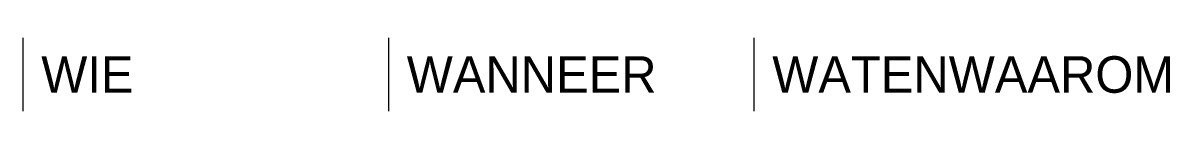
# Model space of a CAD drawing. Header units: metres. Extents: x 0 to 3138, y -200 to 0.
import ezdxf
from ezdxf.enums import TextEntityAlignment as Align

# ---------------------------------------------------------------- set-up
doc = ezdxf.new("R2010")
doc.units = ezdxf.units.M
doc.layers.add('Historiek van de tekening', color=220, linetype='Continuous')
doc.styles.add('ISOPLUS', font='isoplus.shx')

msp = doc.modelspace()

# ---------------------------------------------------------------- linework, layer by layer
at = {"layer": 'Historiek van de tekening'}
for p, q in [((0, 0), (0, -200)), ((1000, 0), (1000, -200)), ((2000, 0), (2000, -200))]:
    msp.add_line(p, q, dxfattribs=at)

# ---------------------------------------------------------------- texts
at = {"layer": 'Historiek van de tekening', "style": 'ISOPLUS'}
for tag, text, p in [('WIE', '-', (50, -100)), ('WANNEER', '01.10.2020', (1050, -100)), ('WATENWAAROM', 'aanpassing', (2050, -100))]:
    msp.add_attdef(tag, text=text, height=100, dxfattribs=at).set_placement(p, align=Align.MIDDLE_LEFT)

doc.saveas('drawing.dxf')
